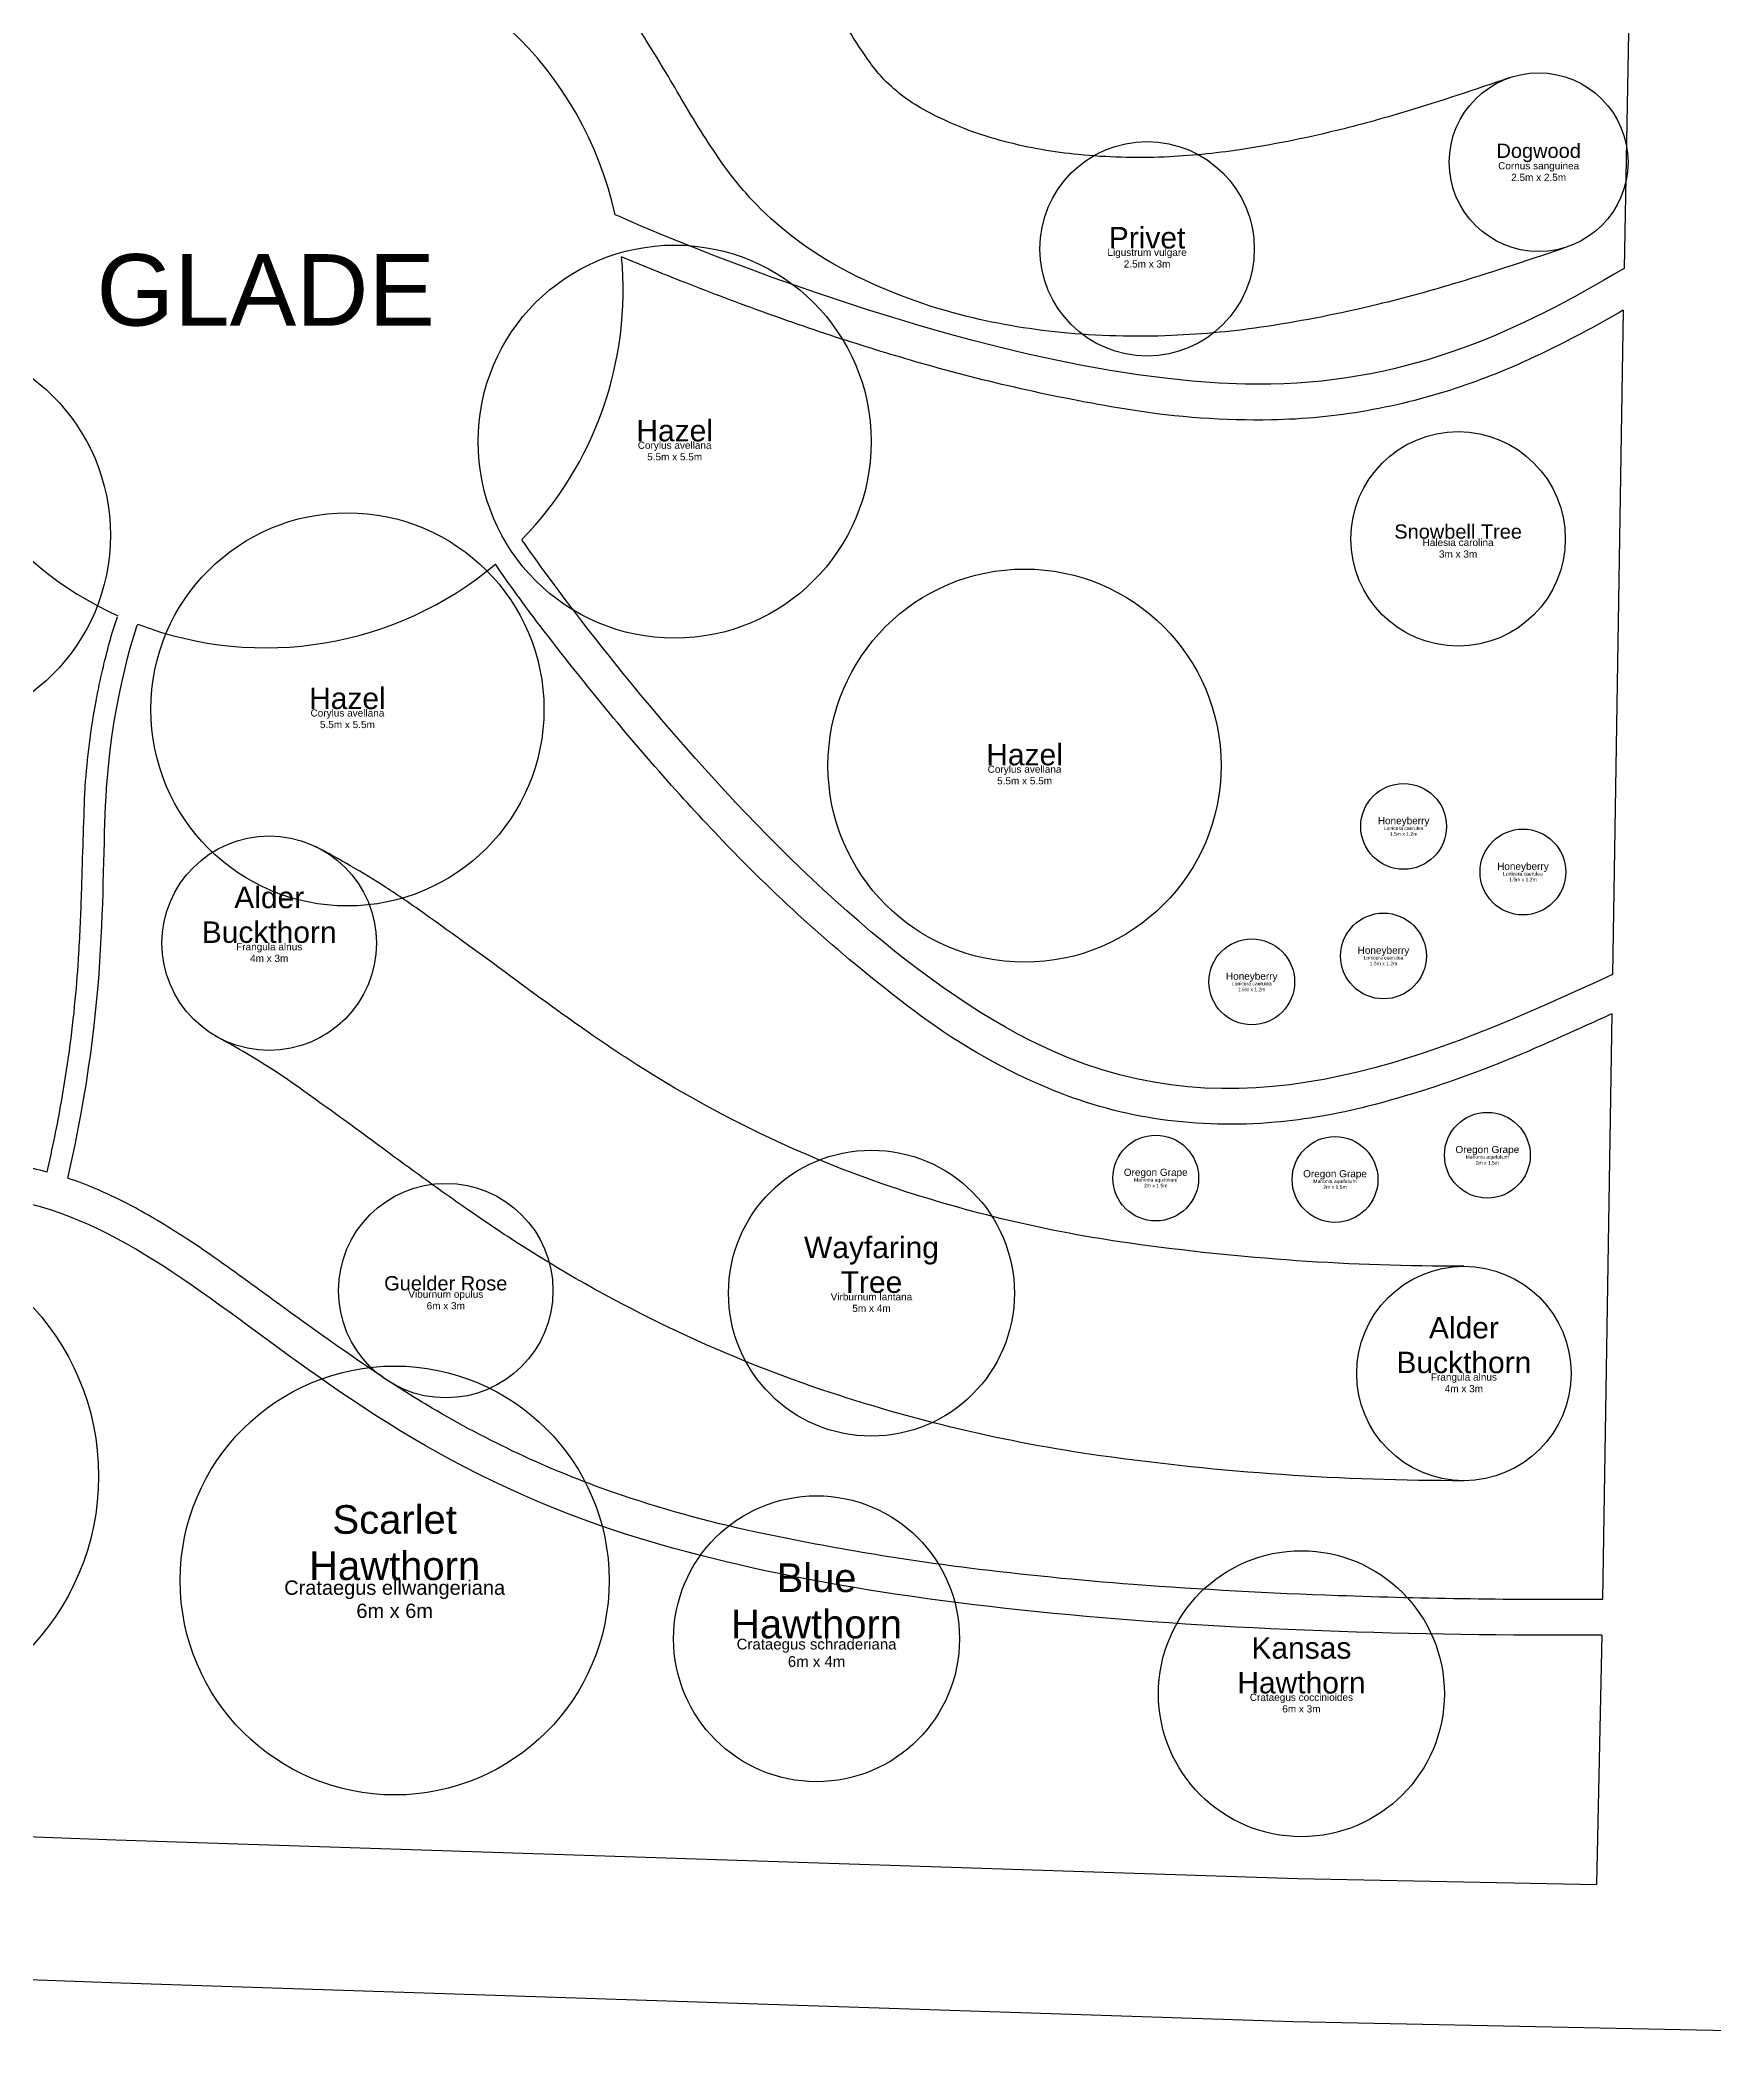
# Model space of a CAD drawing. Header units: metres. Extents: x 59 to 170, y -3 to 145.
# Drawn here: x 92.89 to 116.3, y 22.07 to 50.32 of the extents above; entities that cross this region are included whole.
import ezdxf

# ---------------------------------------------------------------- set-up
doc = ezdxf.new("R2010")
doc.units = ezdxf.units.M
for name, color, linetype, lineweight, true_color in [('Areas', 30, 'Continuous', 25, 0xff7f00), ('Legend', 40, 'Continuous', 25, 0xffba00), ('Plant - Shrub', 3, 'Continuous', 25, 0x00ff00), ('Plant - Tree', 3, 'Continuous', 25, 0x00ff00), ('Plant - Windbreak', 3, 'Continuous', 25, 0x00ff00), ('Plant label', 30, 'Continuous', 25, 0xff7f00)]:
    doc.layers.add(name, color=color, linetype=linetype, lineweight=lineweight, true_color=true_color)
doc.styles.add('textstyle104', font='')
doc.styles.add('textstyle105', font='')
doc.styles.add('textstyle106', font='')
doc.styles.add('textstyle107', font='')
doc.styles.add('textstyle108', font='')
doc.styles.add('textstyle109', font='')
doc.styles.add('textstyle114', font='')
doc.styles.add('textstyle115', font='')
doc.styles.add('textstyle118', font='')
doc.styles.add('textstyle119', font='')
doc.styles.add('textstyle213', font='')
doc.styles.add('textstyle38', font='')
doc.styles.add('textstyle39', font='')
doc.styles.add('textstyle46', font='')
doc.styles.add('textstyle47', font='')
doc.styles.add('textstyle48', font='')
doc.styles.add('textstyle49', font='')
doc.styles.add('textstyle58', font='')
doc.styles.add('textstyle59', font='')
doc.styles.add('textstyle60', font='')
doc.styles.add('textstyle61', font='')
doc.styles.add('textstyle62', font='')
doc.styles.add('textstyle63', font='')
doc.styles.add('textstyle78', font='')
doc.styles.add('textstyle79', font='')
doc.styles.add('textstyle80', font='')
doc.styles.add('textstyle81', font='')
doc.styles.get('textstyle104').set_extended_font_data('Arial')
doc.styles.get('textstyle105').set_extended_font_data('Arial')
doc.styles.get('textstyle106').set_extended_font_data('Arial')
doc.styles.get('textstyle107').set_extended_font_data('Arial')
doc.styles.get('textstyle108').set_extended_font_data('Arial')
doc.styles.get('textstyle109').set_extended_font_data('Arial')
doc.styles.get('textstyle114').set_extended_font_data('Arial')
doc.styles.get('textstyle115').set_extended_font_data('Arial')
doc.styles.get('textstyle118').set_extended_font_data('Arial')
doc.styles.get('textstyle119').set_extended_font_data('Arial')
doc.styles.get('textstyle213').set_extended_font_data('Arial')
doc.styles.get('textstyle38').set_extended_font_data('Arial')
doc.styles.get('textstyle39').set_extended_font_data('Arial')
doc.styles.get('textstyle46').set_extended_font_data('Arial')
doc.styles.get('textstyle47').set_extended_font_data('Arial')
doc.styles.get('textstyle48').set_extended_font_data('Arial')
doc.styles.get('textstyle49').set_extended_font_data('Arial')
doc.styles.get('textstyle58').set_extended_font_data('Arial')
doc.styles.get('textstyle59').set_extended_font_data('Arial')
doc.styles.get('textstyle60').set_extended_font_data('Arial')
doc.styles.get('textstyle61').set_extended_font_data('Arial')
doc.styles.get('textstyle62').set_extended_font_data('Arial')
doc.styles.get('textstyle63').set_extended_font_data('Arial')
doc.styles.get('textstyle78').set_extended_font_data('Arial')
doc.styles.get('textstyle79').set_extended_font_data('Arial')
doc.styles.get('textstyle80').set_extended_font_data('Arial')
doc.styles.get('textstyle81').set_extended_font_data('Arial')

# ---------------------------------------------------------------- blocks, each defined once
blk = doc.blocks.new('Shrub - Frangula alnus')
at = {"layer": 'Plant - Shrub'}
blk.add_circle((0, 0), 1.5, dxfattribs=at)
at = {"layer": 'Plant - Shrub', "insert": (0, 0), "char_height": 0.3, "attachment_point": 8, "line_spacing_factor": 0.971628, "style": 'textstyle47'}
blk.add_mtext('\\c32767;Alder\\PBuckthorn', dxfattribs=at)
at = {"layer": 'Plant label', "insert": (0, 0), "char_height": 0.1, "attachment_point": 2, "line_spacing_factor": 0.971628, "style": 'textstyle46'}
blk.add_mtext('\\c32767;Frangula alnus\\P4m x 3m', dxfattribs=at)
blk = doc.blocks.new('Shrub - Lonicera caerula')
at = {"layer": 'Plant - Shrub'}
blk.add_circle((0, 0), 0.6, dxfattribs=at)
at = {"layer": 'Plant - Shrub', "insert": (0, 0), "char_height": 0.1, "attachment_point": 8, "line_spacing_factor": 0.971628, "style": 'textstyle61'}
blk.add_mtext('\\c32767;Honeyberry', dxfattribs=at)
at = {"layer": 'Plant label', "insert": (0, 0), "char_height": 0.05, "attachment_point": 2, "line_spacing_factor": 0.971628, "style": 'textstyle60'}
blk.add_mtext('\\c32767;Lonicera caerulea\\P1.5m x 1.2m', dxfattribs=at)
blk = doc.blocks.new('Tree - Corylus avellana')
at = {"layer": 'Plant - Tree'}
blk.add_circle((0, 0), 2.75, dxfattribs=at)
at = {"layer": 'Plant - Tree', "insert": (0, 0), "char_height": 0.3, "attachment_point": 8, "line_spacing_factor": 0.971628, "style": 'textstyle105'}
blk.add_mtext('\\c32767;Hazel', dxfattribs=at)
at = {"layer": 'Plant label', "insert": (0, 0), "char_height": 0.1, "attachment_point": 2, "line_spacing_factor": 0.971628, "style": 'textstyle104'}
blk.add_mtext('\\c32767;Corylus avellana\\P5.5m x 5.5m', dxfattribs=at)
blk = doc.blocks.new('Shrub - Cornus sericea')
at = {"layer": 'Plant - Shrub'}
blk.add_circle((0, 0), 1.25, dxfattribs=at)
at = {"layer": 'Plant - Shrub', "insert": (0, 0), "char_height": 0.2, "attachment_point": 8, "line_spacing_factor": 0.971628, "style": 'textstyle39'}
blk.add_mtext('\\c32767;Dogwood', dxfattribs=at)
at = {"layer": 'Plant label', "insert": (0, 0), "char_height": 0.1, "attachment_point": 2, "line_spacing_factor": 0.971628, "style": 'textstyle38'}
blk.add_mtext('\\c32767;Cornus sanguinea\\P2.5m x 2.5m', dxfattribs=at)
blk = doc.blocks.new('Shrub - Ligustrum vulgare')
at = {"layer": 'Plant - Shrub'}
blk.add_circle((0, 0), 1.5, dxfattribs=at)
at = {"layer": 'Plant - Shrub', "insert": (0, 0), "char_height": 0.3, "attachment_point": 8, "line_spacing_factor": 0.971628, "style": 'textstyle59'}
blk.add_mtext('\\c32767;Privet', dxfattribs=at)
at = {"layer": 'Plant label', "insert": (0, 0), "char_height": 0.1, "attachment_point": 2, "line_spacing_factor": 0.971628, "style": 'textstyle58'}
blk.add_mtext('\\c32767;Ligustrum vulgare\\P2.5m x 3m', dxfattribs=at)
blk = doc.blocks.new('Tree - Crataegus schraderana')
at = {"layer": 'Plant - Tree'}
blk.add_circle((0, 0), 2, dxfattribs=at)
at = {"layer": 'Plant - Tree', "color": 30, "true_color": 0xff7f00, "insert": (0, 0), "char_height": 0.4, "attachment_point": 8, "line_spacing_factor": 0.971628, "style": 'textstyle119'}
blk.add_mtext('Blue\\PHawthorn', dxfattribs=at)
at = {"layer": 'Plant label', "insert": (0, 0), "char_height": 0.15, "attachment_point": 2, "line_spacing_factor": 0.971628, "style": 'textstyle118'}
blk.add_mtext('\\c32767;Crataegus schraderiana\\P6m x 4m', dxfattribs=at)
blk = doc.blocks.new('Shrub - Viburnum opulus')
at = {"layer": 'Plant - Shrub'}
blk.add_circle((0, 0), 1.5, dxfattribs=at)
at = {"layer": 'Plant - Shrub', "insert": (0, 0), "char_height": 0.2, "attachment_point": 8, "line_spacing_factor": 0.971628, "style": 'textstyle81'}
blk.add_mtext('\\c32767;Guelder Rose', dxfattribs=at)
at = {"layer": 'Plant label', "insert": (0, 0), "char_height": 0.1, "attachment_point": 2, "line_spacing_factor": 0.971628, "style": 'textstyle80'}
blk.add_mtext('\\c32767;Viburnum opulus\\P6m x 3m', dxfattribs=at)
blk = doc.blocks.new('Shrub - Halesia carolina')
at = {"layer": 'Plant - Shrub'}
blk.add_circle((0, 0), 1.5, dxfattribs=at)
at = {"layer": 'Plant - Shrub', "insert": (0, 0), "char_height": 0.2, "attachment_point": 8, "line_spacing_factor": 0.971628, "style": 'textstyle49'}
blk.add_mtext('\\c32767;Snowbell Tree', dxfattribs=at)
at = {"layer": 'Plant label', "insert": (0, 0), "char_height": 0.1, "attachment_point": 2, "line_spacing_factor": 0.971628, "style": 'textstyle48'}
blk.add_mtext('\\c32767;Halesia carolina\\P3m x 3m', dxfattribs=at)
blk = doc.blocks.new('Tree - Crataegus ellwangeriana')
at = {"layer": 'Plant - Tree'}
blk.add_circle((0, 0), 3, dxfattribs=at)
at = {"layer": 'Plant - Tree', "color": 30, "true_color": 0xff7f00, "insert": (0, 0), "char_height": 0.4, "attachment_point": 8, "line_spacing_factor": 0.971628, "style": 'textstyle115'}
blk.add_mtext('Scarlet\\PHawthorn', dxfattribs=at)
at = {"layer": 'Plant label', "insert": (0, 0), "char_height": 0.2, "attachment_point": 2, "line_spacing_factor": 0.971628, "style": 'textstyle114'}
blk.add_mtext('\\c32767;Crataegus ellwangeriana\\P6m x 6m', dxfattribs=at)
blk = doc.blocks.new('Shrub - Viburnum lantana')
at = {"layer": 'Plant - Shrub'}
blk.add_circle((0, 0), 2, dxfattribs=at)
at = {"layer": 'Plant - Tree', "insert": (0, 0), "char_height": 0.3, "attachment_point": 8, "line_spacing_factor": 0.971628, "style": 'textstyle79'}
blk.add_mtext('\\c32767;Wayfaring\\PTree', dxfattribs=at)
at = {"layer": 'Plant label', "insert": (0, 0), "char_height": 0.1, "attachment_point": 2, "line_spacing_factor": 0.971628, "style": 'textstyle78'}
blk.add_mtext('\\c32767;Virburnum lantana\\P5m x 4m', dxfattribs=at)
blk = doc.blocks.new('Tree - Crataegus arnoldiana')
at = {"layer": 'Plant - Tree'}
blk.add_circle((0, 0), 3.5, dxfattribs=at)
at = {"layer": 'Plant - Tree', "insert": (0, 0), "char_height": 0.5, "attachment_point": 8, "line_spacing_factor": 0.971628, "style": 'textstyle107'}
blk.add_mtext('\\c32767;Arnold\\PHawthorn', dxfattribs=at)
at = {"layer": 'Plant label', "insert": (0, 0), "char_height": 0.2, "attachment_point": 2, "line_spacing_factor": 0.971628, "style": 'textstyle106'}
blk.add_mtext('\\c32767;Crataegus arnoldiana\\P7m x 7m', dxfattribs=at)
blk = doc.blocks.new('Shrub - Mahonia aquifolium')
at = {"layer": 'Plant - Shrub'}
blk.add_circle((0, 0), 0.6, dxfattribs=at)
at = {"layer": 'Plant - Shrub', "insert": (0, 0), "char_height": 0.1, "attachment_point": 8, "line_spacing_factor": 0.971628, "style": 'textstyle63'}
blk.add_mtext('\\c32767;Oregon Grape', dxfattribs=at)
at = {"layer": 'Plant label', "insert": (0, 0), "char_height": 0.05, "attachment_point": 2, "line_spacing_factor": 0.971628, "style": 'textstyle62'}
blk.add_mtext('\\c32767;Mahonia aquifolium\\P2m x 1.5m', dxfattribs=at)
blk = doc.blocks.new('Tree - Crataegus coccinioides')
at = {"layer": 'Plant - Shrub'}
blk.add_circle((0, 0), 2, dxfattribs=at)
at = {"layer": 'Plant - Shrub', "insert": (0, 0), "char_height": 0.3, "attachment_point": 8, "line_spacing_factor": 0.971628, "style": 'textstyle109'}
blk.add_mtext('\\c32767;Kansas\\PHawthorn', dxfattribs=at)
at = {"layer": 'Plant label', "insert": (0, 0), "char_height": 0.1, "attachment_point": 2, "line_spacing_factor": 0.971628, "style": 'textstyle108'}
blk.add_mtext('\\c32767;Crataegus coccinioides\\P6m x 3m', dxfattribs=at)

msp = doc.modelspace()

# ---------------------------------------------------------------- linework, layer by layer
at = {"layer": 'Areas'}
msp.add_line((114.737, 28.008), (114.664, 24.518), dxfattribs=at)
at = {"layer": 'Areas', "flags": 128}
for points in [[(115.134, 51.704), (115.048, 47.127)], [(115.038, 46.541), (114.887, 37.249)], [(114.878, 36.698), (114.745, 28.506)], [(85.912, 25.442), (93.947, 25.145), (110.478, 24.605), (114.664, 24.518)], [(85.839, 23.443), (93.877, 23.147), (110.424, 22.605), (136.16, 22.07)]]:
    msp.add_lwpolyline(points, dxfattribs=at)
for points in [[(92.988, 34.486, 0.039445), (92.195, 34.633, 0.072035), (90.626, 34.571, 0.034389), (89.22, 34.21, -0.012129), (87.921, 33.813, -0.032355), (86.379, 33.488, -0.047214), (85.349, 33.438, -0.068966), (84.124, 33.665, -0.069435), (83.017, 34.214, -0.052052), (82.162, 34.938, -0.04139), (81.245, 36.069, -0.043694), (80.189, 37.95, -0.029816), (79.04, 40.964, -0.016123), (78.391, 43.284, -0.012688), (77.236, 48.449)], [(115.038, 46.541, -0.02008), (113.839, 45.909, -0.02927), (112.769, 45.474, -0.038296), (111.451, 45.136, -0.038998), (110.118, 45.007, -0.04456), (108.144, 45.147, -0.029227), (105.277, 45.782, -0.009132), (104.169, 46.118, -0.008353), (102.974, 46.527, -0.003868), (102.407, 46.737, -0.003892), (101.846, 46.955, -0.003406), (101.024, 47.287)], [(114.878, 36.698, -0.002526), (113.936, 36.275, -0.012046), (113.118, 35.936, -0.02949), (111.463, 35.405, -0.040109), (110.167, 35.182, -0.058204), (108.566, 35.222, -0.060851), (107.076, 35.624, -0.063645), (105.203, 36.677, -0.03899), (102.662, 38.892, -0.011209), (101.784, 39.827, -0.010081), (100.857, 40.905, -0.009459), (99.881, 42.132, -0.01236), (99.259, 42.988)], [(92.988, 34.486, 0.012685), (93.188, 35.469, 0.020165), (93.382, 36.894, 0.0089), (93.432, 37.548, 0.007133), (93.469, 38.372, -0.000967), (93.513, 39.715, -0.008538), (93.521, 39.877, -0.014385), (93.58, 40.476, -0.014336), (93.673, 41.073, -0.007443), (93.733, 41.374, -0.007747), (93.801, 41.662, -0.009711), (93.899, 42.028, -0.016378), (93.973, 42.253)], [(114.745, 28.506, -0.010118), (111.049, 28.559, -0.010015), (108.183, 28.716, -0.012397), (105.885, 28.945, -0.0216), (102.904, 29.449, -0.030907), (100.898, 30.009, -0.024661), (99.657, 30.51, -0.023956), (98.433, 31.149, -0.016832), (97.609, 31.667, -0.00937), (96.147, 32.699, 0.004162), (95.374, 33.257, 0.008504), (94.978, 33.528, 0.019338), (94.26, 33.963, 0.025563), (93.67, 34.251, 0.02057), (93.276, 34.4)]]:
    msp.add_lwpolyline(points, format="xyb", dxfattribs=at)
at = {"layer": 'Areas'}
for start, end in [(89.0373, 181.3011), (12.2266, 81.4224), (315.7877, 5.3707), (187.0847, 245.5861), (249.0156, 309.9932)]:
    msp.add_arc((96.046, 46.819), 5, start, end, dxfattribs=at)
for points, knots in [([(115.048, 47.127), (113.586, 46.25), (109.115, 44.176), (100.932, 47.878), (100.932, 47.878)], [2.483258, 2.483258, 2.483258, 2.483258, 3, 4, 4, 4, 4]), ([(114.737, 28.008), (109.486, 27.983), (96.607, 28.833), (93.242, 38.287), (80.644, 28.474), (77.244, 46.195)], [2.304984, 2.304984, 2.304984, 2.304984, 3, 4, 5, 5, 5, 5]), ([(114.887, 37.249), (112.326, 36.059), (106.299, 33.581), (99.629, 43.332), (99.629, 43.332)], [2.302321, 2.302321, 2.302321, 2.302321, 3, 4, 4, 4, 4]), ([(93.276, 34.4), (93.865, 36.936), (93.593, 40.328), (94.255, 42.151), (94.255, 42.151)], [0.058797, 0.058797, 0.058797, 0.058797, 1, 2, 2, 2, 2])]:
    msp.add_open_spline(points, degree=3, knots=knots, dxfattribs=at)
at = {"layer": 'Plant - Shrub', "flags": 128}
for points in [[(112.805, 33.168, -0.035385), (108.14, 33.489, -0.046449), (104.784, 34.283, -0.03065), (102.983, 35.016, -0.029959), (101.238, 35.987, -0.010467), (100.574, 36.43, -0.006961), (99.558, 37.161, 0.004278), (98.242, 38.117, 0.012458), (97.725, 38.468, 0.021328), (96.741, 39.041)], [(112.81, 30.168, -0.035385), (107.723, 30.518, -0.046449), (103.825, 31.441, -0.03065), (101.684, 32.312, -0.029959), (99.625, 33.457, -0.010467), (98.857, 33.97, -0.006961), (97.773, 34.75, 0.004278), (96.499, 35.676, 0.012458), (96.105, 35.942, 0.021293), (95.343, 36.387)]]:
    msp.add_lwpolyline(points, format="xyb", dxfattribs=at)
at = {"layer": 'Plant - Windbreak', "flags": 128}
for points in [[(114.264, 47.431, -0.009824), (112.727, 46.93, -0.014036), (111.6, 46.621, -0.022171), (110.049, 46.315, -0.027229), (108.721, 46.187, -0.034644), (107.172, 46.23, -0.038789), (105.77, 46.477, -0.058818), (104.119, 47.116, -0.077707), (102.912, 48.019, -0.039817), (102.457, 48.566, -0.02193), (101.895, 49.441, 0.006557), (101.394, 50.278, 0.015125), (101.194, 50.58, 0.045281)], [(113.443, 49.792, -0.009824), (111.999, 49.322, -0.014036), (111.008, 49.05, -0.022171), (109.674, 48.787, -0.027229), (108.617, 48.685, -0.034644), (107.414, 48.718, -0.038789), (106.394, 48.898, -0.058818), (105.289, 49.326, -0.077707), (104.7, 49.766, -0.039817), (104.5, 50.007, -0.02193), (104.057, 50.697, 0.006557)]]:
    msp.add_lwpolyline(points, format="xyb", dxfattribs=at)

# ---------------------------------------------------------------- block references
at = {"layer": 'Plant - Shrub'}
for name, p in [('Shrub - Cornus sericea', (113.854, 48.612)), ('Shrub - Ligustrum vulgare', (108.376, 47.401)), ('Shrub - Halesia carolina', (112.727, 43.343)), ('Tree - Corylus avellana', (106.662, 40.171)), ('Shrub - Lonicera caerula', (111.965, 39.321)), ('Shrub - Lonicera caerula', (113.634, 38.683)), ('Shrub - Frangula alnus', (96.095, 37.687)), ('Shrub - Lonicera caerula', (111.683, 37.508)), ('Shrub - Lonicera caerula', (109.84, 37.146)), ('Shrub - Mahonia aquifolium', (113.136, 34.721)), ('Shrub - Viburnum lantana', (104.52, 32.791)), ('Shrub - Mahonia aquifolium', (108.497, 34.402)), ('Shrub - Mahonia aquifolium', (111.005, 34.382)), ('Shrub - Viburnum opulus', (98.565, 32.827)), ('Shrub - Frangula alnus', (112.808, 31.668))]:
    msp.add_blockref(name, p, dxfattribs=at)
at = {"layer": 'Plant - Tree'}
for name, p in [('Tree - Crataegus arnoldiana', (90.208, 30.232)), ('Tree - Crataegus ellwangeriana', (97.85, 28.772)), ('Tree - Crataegus schraderana', (103.752, 27.957)), ('Tree - Crataegus coccinioides', (110.535, 27.188))]:
    msp.add_blockref(name, p, dxfattribs=at)
at = {"layer": 'Plant - Windbreak'}
for p in [(101.767, 44.703), (91.124, 43.395), (97.189, 40.958)]:
    msp.add_blockref('Tree - Corylus avellana', p, dxfattribs=at)

# ---------------------------------------------------------------- texts
at = {"layer": 'Legend', "insert": (96.046, 46.819), "char_height": 1, "attachment_point": 5, "style": 'textstyle213'}
msp.add_mtext('GLADE', dxfattribs=at)

doc.saveas('drawing.dxf')
